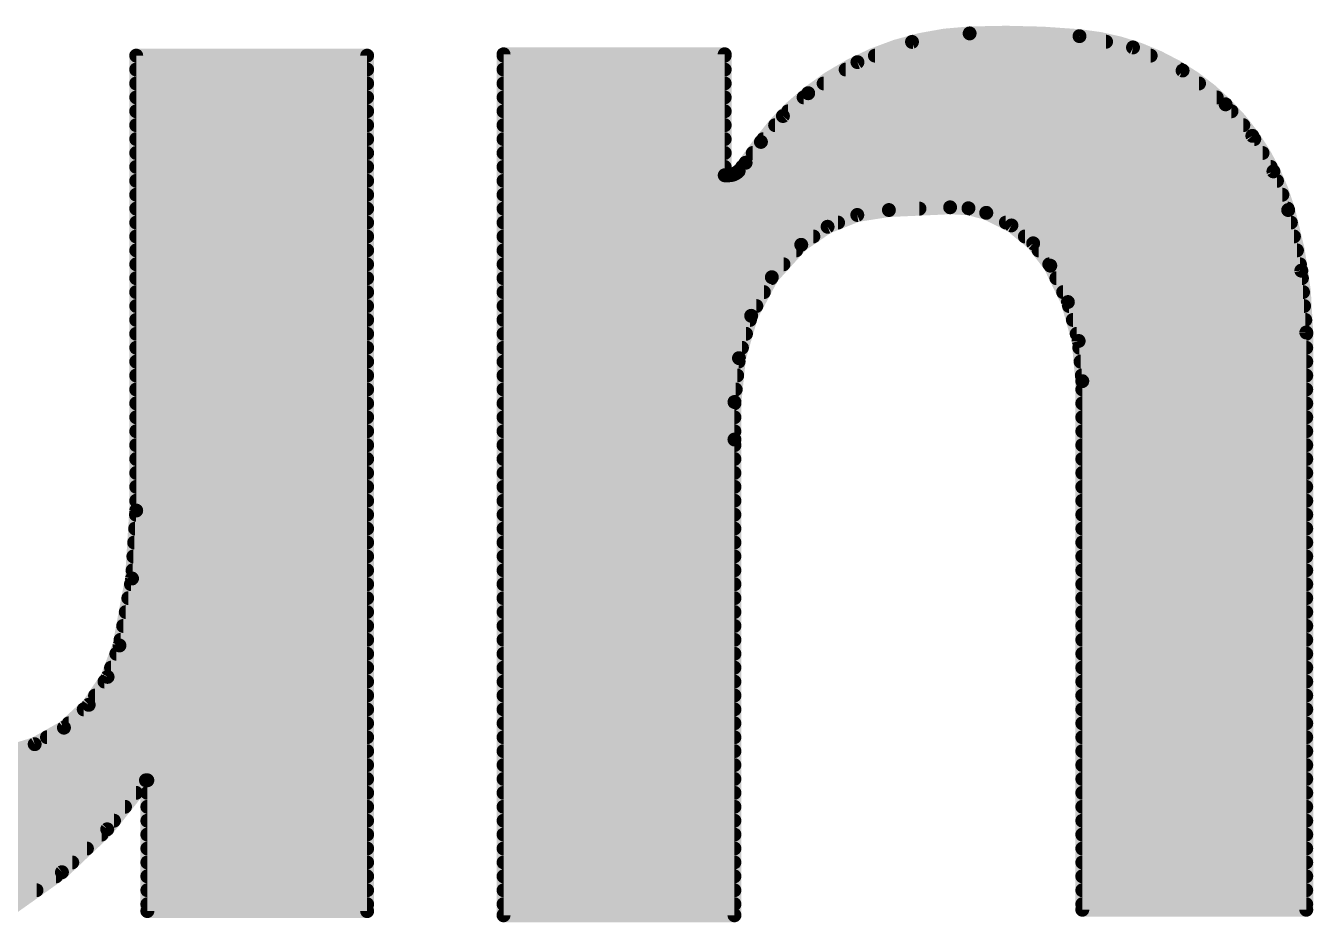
# Model space of a CAD drawing. Extents: x -2.8 to 25.5, y -2.5 to 56.
# Drawn here: x 16.448 to 18.799, y 50.716 to 52.353 of the extents above; entities that cross this region are included whole.
import ezdxf

# ---------------------------------------------------------------- set-up
doc = ezdxf.new("R2010")
doc.units = 0
doc.layers.add('21', color=41, linetype='CONTINUOUS')

msp = doc.modelspace()

# ---------------------------------------------------------------- linework, layer by layer
at = {"layer": '21'}
for points, const_width in [([(18.1712, 52.3392, 0.1577), (17.8765, 52.23)], 0.0254), ([(18.3718, 52.3342, 0.0335), (18.1712, 52.3392)], 0.0254), ([(18.1714, 52.3455, 1), (18.171, 52.3329)], 0.0127), ([(18.1709, 52.3455, 1), (18.1715, 52.3329)], 0.0127), ([(18.1721, 52.3329, 1), (18.1703, 52.3455)], 0.0127), ([(18.1715, 52.3329, 1), (18.1709, 52.3455)], 0.0127), ([(18.3731, 52.3404, 1), (18.3705, 52.328)], 0.0127), ([(18.6385, 52.2097, 0.1741), (18.3718, 52.3342)], 0.0254), ([(18.3724, 52.3405, 1), (18.3712, 52.3279)], 0.0127), ([(18.3712, 52.3279, 1), (18.3724, 52.3405)], 0.0127), ([(18.3716, 52.3279, 1), (18.372, 52.3405)], 0.0127), ([(18.0651, 52.33, 1), (18.067, 52.3174)], 0.0127), ([(18.068, 52.3304, 1), (18.068, 52.3177)], 0.0127), ([(18.0682, 52.3178, 1), (18.0638, 52.3297)], 0.0127), ([(18.4204, 52.3177, 1), (18.4204, 52.3304)], 0.0127), ([(18.4722, 52.3194, 1), (18.4668, 52.3079)], 0.0127), ([(18.4682, 52.3075, 1), (18.4708, 52.3199)], 0.0127), ([(16.6561, 52.2986, 1), (16.6433, 52.2986)], 0.0127), ([(16.6497, 52.3049, 1), (16.6497, 52.2923)], 0.0127), ([(17.0777, 52.2986, 1), (17.0649, 52.2986)], 0.0127), ([(17.0713, 52.2923, 1), (17.0713, 52.3049)], 0.0127), ([(17.3267, 52.3011, 1), (17.3139, 52.3011)], 0.0127), ([(17.3267, 52.3011, 1), (17.3139, 52.3011)], 0.0127), ([(17.3203, 52.3075, 1), (17.3203, 52.2948)], 0.0127), ([(17.3203, 52.3075, 1), (17.3203, 52.2948)], 0.0127), ([(17.3203, 52.3049, 1), (17.3203, 52.2923)], 0.0127), ([(17.7305, 52.3011, 1), (17.7177, 52.3011)], 0.0127), ([(17.7305, 52.3011, 1), (17.7177, 52.3011)], 0.0127), ([(17.7241, 52.2948, 1), (17.7241, 52.3075)], 0.0127), ([(17.7241, 52.2948, 1), (17.7241, 52.3075)], 0.0127), ([(17.7241, 52.2923, 1), (17.7241, 52.3049)], 0.0127), ([(17.9642, 52.2927, 1), (17.9686, 52.2808)], 0.0127), ([(17.9698, 52.2814, 1), (17.963, 52.2921)], 0.0127), ([(17.9983, 52.3049, 1), (17.9983, 52.2923)], 0.0127), ([(18.5018, 52.2923, 1), (18.5018, 52.3049)], 0.0127), ([(16.6497, 52.2796, 1), (16.6497, 52.2669)], 0.0127), ([(17.0713, 52.2669, 1), (17.0713, 52.2796)], 0.0127), ([(17.3203, 52.2796, 1), (17.3203, 52.2669)], 0.0127), ([(17.7241, 52.2669, 1), (17.7241, 52.2796)], 0.0127), ([(17.9449, 52.2796, 1), (17.9449, 52.2669)], 0.0127), ([(18.5639, 52.2764, 1), (18.5561, 52.2664)], 0.0127), ([(18.5562, 52.2669, 1), (18.5562, 52.2796)], 0.0127), ([(18.5573, 52.2657, 1), (18.5627, 52.2772)], 0.0127), ([(16.6497, 52.2542, 1), (16.6497, 52.2415)], 0.0127), ([(17.0713, 52.2415, 1), (17.0713, 52.2542)], 0.0127), ([(17.3203, 52.2542, 1), (17.3203, 52.2415)], 0.0127), ([(17.7241, 52.2415, 1), (17.7241, 52.2542)], 0.0127), ([(17.9047, 52.2542, 1), (17.9047, 52.2415)], 0.0127), ([(18.5901, 52.2415, 1), (18.5901, 52.2542)], 0.0127), ([(16.6497, 52.2287, 1), (16.6497, 52.2161)], 0.0127), ([(17.0713, 52.2161, 1), (17.0713, 52.2287)], 0.0127), ([(17.3203, 52.2287, 1), (17.3203, 52.2161)], 0.0127), ([(17.7241, 52.2161, 1), (17.7241, 52.2287)], 0.0127), ([(17.8765, 52.23, 0.0664), (17.7902, 52.1411)], 0.0254), ([(17.8681, 52.2287, 1), (17.8681, 52.2161)], 0.0127), ([(17.8731, 52.2354, 1), (17.8799, 52.2246)], 0.0127), ([(17.8726, 52.235, 1), (17.8804, 52.225)], 0.0127), ([(17.8808, 52.2253, 1), (17.8722, 52.2347)], 0.0127), ([(17.8804, 52.225, 1), (17.8726, 52.235)], 0.0127), ([(18.6224, 52.2161, 1), (18.6224, 52.2287)], 0.0127), ([(16.6497, 52.2034, 1), (16.6497, 52.1907)], 0.0127), ([(17.0713, 52.1907, 1), (17.0713, 52.2034)], 0.0127), ([(17.3203, 52.2034, 1), (17.3203, 52.1907)], 0.0127), ([(17.7241, 52.1907, 1), (17.7241, 52.2034)], 0.0127), ([(17.8399, 52.2034, 1), (17.8399, 52.1907)], 0.0127), ([(18.6433, 52.2138, 1), (18.6337, 52.2056)], 0.0127), ([(18.7528, 52.0167, 0.1281), (18.6385, 52.2097)], 0.0254), ([(18.643, 52.2142, 1), (18.634, 52.2052)], 0.0127), ([(18.634, 52.2052, 1), (18.643, 52.2142)], 0.0127), ([(18.6346, 52.2047, 1), (18.6424, 52.2147)], 0.0127), ([(18.6493, 52.1907, 1), (18.6493, 52.2034)], 0.0127), ([(16.6497, 52.178, 1), (16.6497, 52.1653)], 0.0127), ([(17.0713, 52.1653, 1), (17.0713, 52.178)], 0.0127), ([(17.3203, 52.178, 1), (17.3203, 52.1653)], 0.0127), ([(17.7241, 52.1653, 1), (17.7241, 52.178)], 0.0127), ([(17.8161, 52.178, 1), (17.8161, 52.1653)], 0.0127), ([(17.8261, 52.1931, 1), (17.8347, 52.1837)], 0.0127), ([(17.8352, 52.1843, 1), (17.8256, 52.1925)], 0.0127), ([(18.6709, 52.1653, 1), (18.6709, 52.178)], 0.0127), ([(16.6497, 52.1525, 1), (16.6497, 52.1399)], 0.0127), ([(17.0713, 52.1399, 1), (17.0713, 52.1525)], 0.0127), ([(17.3203, 52.1525, 1), (17.3203, 52.1399)], 0.0127), ([(17.7241, 52.1399, 1), (17.7241, 52.1525)], 0.0127), ([(17.7945, 52.1525, 1), (17.7945, 52.1399)], 0.0127), ([(18.6929, 52.1554, 1), (18.6819, 52.1489)], 0.0127), ([(18.6826, 52.1481, 1), (18.6922, 52.1563)], 0.0127), ([(18.6909, 52.1399, 1), (18.6909, 52.1525)], 0.0127), ([(17.7902, 52.1411, 0.0022), (17.7622, 52.103)], 0.0254), ([(17.7854, 52.1452, 1), (17.795, 52.137)], 0.0127), ([(17.7851, 52.1449, 1), (17.7953, 52.1373)], 0.0127), ([(17.7953, 52.1373, 1), (17.7851, 52.1449)], 0.0127), ([(17.7953, 52.1373, 1), (17.7851, 52.1449)], 0.0127), ([(16.6497, 52.1272, 1), (16.6497, 52.1145)], 0.0127), ([(17.0713, 52.1145, 1), (17.0713, 52.1272)], 0.0127), ([(17.3203, 52.1272, 1), (17.3203, 52.1145)], 0.0127), ([(17.7241, 52.1145, 1), (17.7241, 52.1272)], 0.0127), ([(17.7495, 52.0878, 0.0333), (17.7622, 52.103)], 0.0254), ([(17.7571, 52.1068, 1), (17.7673, 52.0992)], 0.0127), ([(17.7571, 52.1067, 1), (17.7673, 52.0993)], 0.0127), ([(17.7673, 52.0993, 1), (17.7571, 52.1067)], 0.0127), ([(17.7671, 52.0989, 1), (17.7573, 52.1071)], 0.0127), ([(17.7753, 52.1272, 1), (17.7753, 52.1145)], 0.0127), ([(18.706, 52.1145, 1), (18.706, 52.1272)], 0.0127), ([(16.6497, 52.1018, 1), (16.6497, 52.0891)], 0.0127), ([(17.0713, 52.0891, 1), (17.0713, 52.1018)], 0.0127), ([(17.3203, 52.1018, 1), (17.3203, 52.0891)], 0.0127), ([(17.7241, 52.0866, 1), (17.7241, 52.0739)], 0.0127), ([(17.7241, 52.0866, 1), (17.7241, 52.0739)], 0.0127), ([(17.7241, 52.0891, 1), (17.7241, 52.1018)], 0.0127), ([(17.7317, 52.0802, 0.205), (17.7495, 52.0878)], 0.0254), ([(17.7317, 52.0865, 1), (17.7317, 52.0739)], 0.0127), ([(17.7304, 52.0864, 1), (17.733, 52.074)], 0.0127), ([(17.7317, 52.0739, 1), (17.7317, 52.0866)], 0.0127), ([(17.7317, 52.0739, 1), (17.7317, 52.0866)], 0.0127), ([(17.7378, 52.0874, 1), (17.745, 52.077)], 0.0127), ([(17.7426, 52.076, 1), (17.7401, 52.0884)], 0.0127), ([(17.7449, 52.0922, 1), (17.7541, 52.0834)], 0.0127), ([(17.7446, 52.0919, 1), (17.7544, 52.0837)], 0.0127), ([(17.7541, 52.0834, 1), (17.7449, 52.0922)], 0.0127), ([(17.7531, 52.0826, 1), (17.7459, 52.093)], 0.0127), ([(17.7559, 52.1018, 1), (17.7559, 52.0891)], 0.0127), ([(18.7318, 52.0895, 1), (18.7199, 52.085)], 0.0127), ([(18.7204, 52.084, 1), (18.7313, 52.0905)], 0.0127), ([(18.721, 52.0891, 1), (18.721, 52.1018)], 0.0127), ([(16.6497, 52.0763, 1), (16.6497, 52.0637)], 0.0127), ([(17.0713, 52.0637, 1), (17.0713, 52.0763)], 0.0127), ([(17.3203, 52.0763, 1), (17.3203, 52.0637)], 0.0127), ([(17.7177, 52.0802, 1), (17.7305, 52.0802)], 0.0127), ([(17.7177, 52.0802, 1), (17.7305, 52.0802)], 0.0127), ([(18.7324, 52.0637, 1), (18.7324, 52.0763)], 0.0127), ([(16.6497, 52.051, 1), (16.6497, 52.0383)], 0.0127), ([(17.0713, 52.0383, 1), (17.0713, 52.051)], 0.0127), ([(17.3203, 52.051, 1), (17.3203, 52.0383)], 0.0127), ([(18.7421, 52.0383, 1), (18.7421, 52.051)], 0.0127), ([(16.6497, 52.0256, 1), (16.6497, 52.0129)], 0.0127), ([(17.0713, 52.0129, 1), (17.0713, 52.0256)], 0.0127), ([(17.3203, 52.0256, 1), (17.3203, 52.0129)], 0.0127), ([(18.0238, 52.0167, 0.1688), (17.8638, 51.9532)], 0.0254), ([(17.9652, 52.014, 1), (17.9671, 52.0014)], 0.0127), ([(17.9685, 52.0018, 1), (17.9638, 52.0136)], 0.0127), ([(18.0238, 52.0167, 0.0006), (18.1356, 52.0217)], 0.0254), ([(18.0235, 52.023, 1), (18.0241, 52.0104)], 0.0127), ([(18.0235, 52.023, 1), (18.0241, 52.0104)], 0.0127), ([(18.0248, 52.0104, 1), (18.0228, 52.023)], 0.0127), ([(18.0241, 52.0104, 1), (18.0235, 52.023)], 0.0127), ([(18.0797, 52.0129, 1), (18.0797, 52.0256)], 0.0127), ([(18.2016, 52.0116, 0.0992), (18.1356, 52.0217)], 0.0254), ([(18.1359, 52.028, 1), (18.1353, 52.0154)], 0.0127), ([(18.1353, 52.028, 1), (18.1359, 52.0154)], 0.0127), ([(18.1359, 52.0154, 1), (18.1353, 52.028)], 0.0127), ([(18.1359, 52.0154, 1), (18.1353, 52.028)], 0.0127), ([(18.1707, 52.0261, 1), (18.1675, 52.0138)], 0.0127), ([(18.1719, 52.0256, 1), (18.1719, 52.0129)], 0.0127), ([(18.1688, 52.0136, 1), (18.1694, 52.0263)], 0.0127), ([(18.2044, 52.0173, 1), (18.1988, 52.0059)], 0.0127), ([(18.3185, 51.9151, 0.1719), (18.2016, 52.0116)], 0.0254), ([(18.2038, 52.0176, 1), (18.1994, 52.0056)], 0.0127), ([(18.1994, 52.0056, 1), (18.2038, 52.0176)], 0.0127), ([(18.2, 52.0054, 1), (18.2032, 52.0178)], 0.0127), ([(18.759, 52.018, 1), (18.7466, 52.0154)], 0.0127), ([(18.7858, 51.7931, 0.0668), (18.7528, 52.0167)], 0.0254), ([(18.7589, 52.0185, 1), (18.7467, 52.0149)], 0.0127), ([(18.7467, 52.0149, 1), (18.7589, 52.0185)], 0.0127), ([(18.7469, 52.0144, 1), (18.7587, 52.019)], 0.0127), ([(18.7518, 52.0129, 1), (18.7518, 52.0256)], 0.0127), ([(16.6497, 52.0001, 1), (16.6497, 51.9875)], 0.0127), ([(17.0713, 51.9875, 1), (17.0713, 52.0001)], 0.0127), ([(17.3203, 52.0001, 1), (17.3203, 51.9875)], 0.0127), ([(17.9096, 51.9921, 1), (17.9143, 51.9803)], 0.0127), ([(17.9155, 51.9809, 1), (17.9083, 51.9914)], 0.0127), ([(17.9311, 51.9875, 1), (17.9311, 52.0001)], 0.0127), ([(18.2373, 52.0001, 1), (18.2373, 51.9875)], 0.0127), ([(18.2516, 51.9935, 1), (18.2436, 51.9837)], 0.0127), ([(18.2448, 51.983, 1), (18.2504, 51.9943)], 0.0127), ([(18.7578, 51.9875, 1), (18.7578, 52.0001)], 0.0127), ([(16.6497, 51.9748, 1), (16.6497, 51.9621)], 0.0127), ([(17.0713, 51.9621, 1), (17.0713, 51.9748)], 0.0127), ([(17.3203, 51.9748, 1), (17.3203, 51.9621)], 0.0127), ([(17.886, 51.9621, 1), (17.886, 51.9748)], 0.0127), ([(18.2721, 51.9748, 1), (18.2721, 51.9621)], 0.0127), ([(18.7633, 51.9621, 1), (18.7633, 51.9748)], 0.0127), ([(16.6497, 51.9494, 1), (16.6497, 51.9367)], 0.0127), ([(17.0713, 51.9367, 1), (17.0713, 51.9494)], 0.0127), ([(17.3203, 51.9494, 1), (17.3203, 51.9367)], 0.0127), ([(17.8638, 51.9532, 0.1229), (17.7724, 51.8236)], 0.0254), ([(17.8546, 51.9367, 1), (17.8546, 51.9494)], 0.0127), ([(17.8602, 51.9584, 1), (17.8674, 51.948)], 0.0127), ([(17.8597, 51.958, 1), (17.8679, 51.9484)], 0.0127), ([(17.8685, 51.9489, 1), (17.8591, 51.9575)], 0.0127), ([(17.8679, 51.9484, 1), (17.8597, 51.958)], 0.0127), ([(18.2923, 51.9598, 1), (18.2822, 51.952)], 0.0127), ([(18.2832, 51.951, 1), (18.2913, 51.9608)], 0.0127), ([(18.2971, 51.9494, 1), (18.2971, 51.9367)], 0.0127), ([(18.7688, 51.9367, 1), (18.7688, 51.9494)], 0.0127), ([(16.6497, 51.9239, 1), (16.6497, 51.9113)], 0.0127), ([(17.0713, 51.9113, 1), (17.0713, 51.9239)], 0.0127), ([(17.3203, 51.9239, 1), (17.3203, 51.9113)], 0.0127), ([(17.8315, 51.9113, 1), (17.8315, 51.9239)], 0.0127), ([(18.3166, 51.9239, 1), (18.3166, 51.9113)], 0.0127), ([(18.3242, 51.9179, 1), (18.3128, 51.9123)], 0.0127), ([(18.3769, 51.7042, 0.136), (18.3185, 51.9151)], 0.0254), ([(18.3239, 51.9184, 1), (18.3131, 51.9118)], 0.0127), ([(18.3131, 51.9118, 1), (18.3239, 51.9184)], 0.0127), ([(18.3135, 51.9112, 1), (18.3235, 51.919)], 0.0127), ([(18.7743, 51.9113, 1), (18.7743, 51.9239)], 0.0127), ([(16.6497, 51.8986, 1), (16.6497, 51.8859)], 0.0127), ([(17.0713, 51.8859, 1), (17.0713, 51.8986)], 0.0127), ([(17.3203, 51.8986, 1), (17.3203, 51.8859)], 0.0127), ([(17.8054, 51.8983, 1), (17.8148, 51.8898)], 0.0127), ([(17.8157, 51.891, 1), (17.8045, 51.897)], 0.0127), ([(17.8092, 51.8859, 1), (17.8092, 51.8986)], 0.0127), ([(18.3296, 51.8986, 1), (18.3296, 51.8859)], 0.0127), ([(18.7831, 51.9065, 1), (18.7704, 51.9055)], 0.0127), ([(18.7706, 51.9047, 1), (18.783, 51.9073)], 0.0127), ([(18.7779, 51.8859, 1), (18.7779, 51.8986)], 0.0127), ([(16.6497, 51.8732, 1), (16.6497, 51.8605)], 0.0127), ([(17.0713, 51.8605, 1), (17.0713, 51.8732)], 0.0127), ([(17.3203, 51.8732, 1), (17.3203, 51.8605)], 0.0127), ([(17.7956, 51.8605, 1), (17.7956, 51.8732)], 0.0127), ([(18.3419, 51.8732, 1), (18.3419, 51.8605)], 0.0127), ([(18.7799, 51.8605, 1), (18.7799, 51.8732)], 0.0127), ([(16.6497, 51.8477, 1), (16.6497, 51.8351)], 0.0127), ([(17.0713, 51.8351, 1), (17.0713, 51.8477)], 0.0127), ([(17.3203, 51.8477, 1), (17.3203, 51.8351)], 0.0127), ([(17.7819, 51.8351, 1), (17.7819, 51.8477)], 0.0127), ([(18.3567, 51.8504, 1), (18.3445, 51.847)], 0.0127), ([(18.3449, 51.8459, 1), (18.3563, 51.8515)], 0.0127), ([(18.3526, 51.8477, 1), (18.3526, 51.8351)], 0.0127), ([(18.7819, 51.8351, 1), (18.7819, 51.8477)], 0.0127), ([(16.6497, 51.8224, 1), (16.6497, 51.8097)], 0.0127), ([(17.0713, 51.8097, 1), (17.0713, 51.8224)], 0.0127), ([(17.3203, 51.8224, 1), (17.3203, 51.8097)], 0.0127), ([(17.7724, 51.8236, 0.0895), (17.7419, 51.6661)], 0.0254), ([(17.7668, 51.8266, 1), (17.778, 51.8206)], 0.0127), ([(17.7665, 51.8259, 1), (17.7783, 51.8213)], 0.0127), ([(17.7785, 51.8218, 1), (17.7663, 51.8254)], 0.0127), ([(17.7783, 51.8213, 1), (17.7665, 51.8259)], 0.0127), ([(17.7702, 51.8097, 1), (17.7702, 51.8224)], 0.0127), ([(18.3597, 51.8224, 1), (18.3597, 51.8097)], 0.0127), ([(18.784, 51.8097, 1), (18.784, 51.8224)], 0.0127), ([(18.7922, 51.7931, 1), (18.7795, 51.7931)], 0.0127), ([(18.7922, 51.7931, 1), (18.7795, 51.7931)], 0.0127), ([(16.6497, 51.797, 1), (16.6497, 51.7843)], 0.0127), ([(17.0713, 51.7843, 1), (17.0713, 51.797)], 0.0127), ([(17.3203, 51.797, 1), (17.3203, 51.7843)], 0.0127), ([(17.7629, 51.7843, 1), (17.7629, 51.797)], 0.0127), ([(18.3667, 51.797, 1), (18.3667, 51.7843)], 0.0127), ([(18.3766, 51.7782, 1), (18.364, 51.7771)], 0.0127), ([(18.3642, 51.7759, 1), (18.3764, 51.7793)], 0.0127), ([(18.7795, 51.7926, 1), (18.7921, 51.7936)], 0.0127), ([(18.7795, 51.793, 1), (18.7921, 51.7932)], 0.0127), ([(18.7858, 51.7843, 1), (18.7858, 51.797)], 0.0127), ([(16.6497, 51.7715, 1), (16.6497, 51.7589)], 0.0127), ([(17.0713, 51.7589, 1), (17.0713, 51.7715)], 0.0127), ([(17.3203, 51.7715, 1), (17.3203, 51.7589)], 0.0127), ([(17.7564, 51.7456, 1), (17.7438, 51.7469)], 0.0127), ([(17.7556, 51.7589, 1), (17.7556, 51.7715)], 0.0127), ([(18.3714, 51.7715, 1), (18.3714, 51.7589)], 0.0127), ([(18.7858, 51.7589, 1), (18.7858, 51.7715)], 0.0127), ([(16.6497, 51.7462, 1), (16.6497, 51.7335)], 0.0127), ([(17.0713, 51.7335, 1), (17.0713, 51.7462)], 0.0127), ([(17.3203, 51.7462, 1), (17.3203, 51.7335)], 0.0127), ([(17.744, 51.748, 1), (17.7562, 51.7445)], 0.0127), ([(17.7494, 51.7335, 1), (17.7494, 51.7462)], 0.0127), ([(18.3737, 51.7462, 1), (18.3737, 51.7335)], 0.0127), ([(18.7858, 51.7335, 1), (18.7858, 51.7462)], 0.0127), ([(16.6497, 51.7208, 1), (16.6497, 51.7081)], 0.0127), ([(17.0713, 51.7081, 1), (17.0713, 51.7208)], 0.0127), ([(17.3203, 51.7208, 1), (17.3203, 51.7081)], 0.0127), ([(17.7469, 51.7081, 1), (17.7469, 51.7208)], 0.0127), ([(18.376, 51.7208, 1), (18.376, 51.7081)], 0.0127), ([(18.3833, 51.7042, 1), (18.3705, 51.7042)], 0.0127), ([(18.3833, 51.7042, 1), (18.3705, 51.7042)], 0.0127), ([(18.3706, 51.7036, 1), (18.3832, 51.7048)], 0.0127), ([(18.7858, 51.7081, 1), (18.7858, 51.7208)], 0.0127), ([(16.6497, 51.6953, 1), (16.6497, 51.6827)], 0.0127), ([(17.0713, 51.6827, 1), (17.0713, 51.6953)], 0.0127), ([(17.3203, 51.6953, 1), (17.3203, 51.6827)], 0.0127), ([(17.7442, 51.6827, 1), (17.7442, 51.6953)], 0.0127), ([(18.3706, 51.7042, 1), (18.3832, 51.7042)], 0.0127), ([(18.3769, 51.6953, 1), (18.3769, 51.6827)], 0.0127), ([(18.7858, 51.6827, 1), (18.7858, 51.6953)], 0.0127), ([(16.6497, 51.67, 1), (16.6497, 51.6573)], 0.0127), ([(17.0713, 51.6573, 1), (17.0713, 51.67)], 0.0127), ([(17.3203, 51.67, 1), (17.3203, 51.6573)], 0.0127), ([(17.7419, 51.6661, 0.0064), (17.7419, 51.5976)], 0.0254), ([(17.7483, 51.6661, 1), (17.7355, 51.6661)], 0.0127), ([(17.7356, 51.6667, 1), (17.7482, 51.6655)], 0.0127), ([(17.7356, 51.6662, 1), (17.7482, 51.666)], 0.0127), ([(17.7482, 51.666, 1), (17.7356, 51.6662)], 0.0127), ([(17.7419, 51.6573, 1), (17.7419, 51.67)], 0.0127), ([(18.3769, 51.67, 1), (18.3769, 51.6573)], 0.0127), ([(18.7858, 51.6573, 1), (18.7858, 51.67)], 0.0127), ([(16.6497, 51.6446, 1), (16.6497, 51.6319)], 0.0127), ([(17.0713, 51.6319, 1), (17.0713, 51.6446)], 0.0127), ([(17.3203, 51.6446, 1), (17.3203, 51.6319)], 0.0127), ([(17.7419, 51.6319, 1), (17.7419, 51.6446)], 0.0127), ([(18.3769, 51.6446, 1), (18.3769, 51.6319)], 0.0127), ([(18.7858, 51.6319, 1), (18.7858, 51.6446)], 0.0127), ([(16.6497, 51.6191, 1), (16.6497, 51.6065)], 0.0127), ([(17.0713, 51.6065, 1), (17.0713, 51.6191)], 0.0127), ([(17.3203, 51.6191, 1), (17.3203, 51.6065)], 0.0127), ([(17.7419, 51.6065, 1), (17.7419, 51.6191)], 0.0127), ([(18.3769, 51.6191, 1), (18.3769, 51.6065)], 0.0127), ([(18.7858, 51.6065, 1), (18.7858, 51.6191)], 0.0127), ([(16.6497, 51.5938, 1), (16.6497, 51.5811)], 0.0127), ([(17.0713, 51.5811, 1), (17.0713, 51.5938)], 0.0127), ([(17.3203, 51.5938, 1), (17.3203, 51.5811)], 0.0127), ([(17.7483, 51.5976, 1), (17.7355, 51.5976)], 0.0127), ([(17.7356, 51.5975, 1), (17.7482, 51.5977)], 0.0127), ([(17.7419, 51.5811, 1), (17.7419, 51.5938)], 0.0127), ([(18.3769, 51.5938, 1), (18.3769, 51.5811)], 0.0127), ([(18.7858, 51.5811, 1), (18.7858, 51.5938)], 0.0127), ([(16.6497, 51.5684, 1), (16.6497, 51.5557)], 0.0127), ([(17.0713, 51.5557, 1), (17.0713, 51.5684)], 0.0127), ([(17.3203, 51.5684, 1), (17.3203, 51.5557)], 0.0127), ([(17.7419, 51.5557, 1), (17.7419, 51.5684)], 0.0127), ([(18.3769, 51.5684, 1), (18.3769, 51.5557)], 0.0127), ([(18.7858, 51.5557, 1), (18.7858, 51.5684)], 0.0127), ([(16.6497, 51.5429, 1), (16.6497, 51.5303)], 0.0127), ([(17.0713, 51.5303, 1), (17.0713, 51.5429)], 0.0127), ([(17.3203, 51.5429, 1), (17.3203, 51.5303)], 0.0127), ([(17.7419, 51.5303, 1), (17.7419, 51.5429)], 0.0127), ([(18.3769, 51.5429, 1), (18.3769, 51.5303)], 0.0127), ([(18.7858, 51.5303, 1), (18.7858, 51.5429)], 0.0127), ([(16.6497, 51.5175, 1), (16.6497, 51.5049)], 0.0127), ([(17.0713, 51.5049, 1), (17.0713, 51.5175)], 0.0127), ([(17.3203, 51.5175, 1), (17.3203, 51.5049)], 0.0127), ([(17.7419, 51.5049, 1), (17.7419, 51.5175)], 0.0127), ([(18.3769, 51.5175, 1), (18.3769, 51.5049)], 0.0127), ([(18.7858, 51.5049, 1), (18.7858, 51.5175)], 0.0127), ([(16.6497, 51.4922, 1), (16.6497, 51.4795)], 0.0127), ([(16.656, 51.4676, 1), (16.6434, 51.4684)], 0.0127), ([(17.0713, 51.4795, 1), (17.0713, 51.4922)], 0.0127), ([(17.3203, 51.4922, 1), (17.3203, 51.4795)], 0.0127), ([(17.7419, 51.4795, 1), (17.7419, 51.4922)], 0.0127), ([(18.3769, 51.4922, 1), (18.3769, 51.4795)], 0.0127), ([(18.7858, 51.4795, 1), (18.7858, 51.4922)], 0.0127), ([(16.6492, 51.4667, 1), (16.6492, 51.4541)], 0.0127), ([(16.6433, 51.468, 1), (16.6561, 51.468)], 0.0127), ([(17.0713, 51.4541, 1), (17.0713, 51.4667)], 0.0127), ([(17.3203, 51.4667, 1), (17.3203, 51.4541)], 0.0127), ([(17.7419, 51.4541, 1), (17.7419, 51.4667)], 0.0127), ([(18.3769, 51.4667, 1), (18.3769, 51.4541)], 0.0127), ([(18.7858, 51.4541, 1), (18.7858, 51.4667)], 0.0127), ([(16.6477, 51.4413, 1), (16.6477, 51.4287)], 0.0127), ([(17.0713, 51.4287, 1), (17.0713, 51.4413)], 0.0127), ([(17.3203, 51.4413, 1), (17.3203, 51.4287)], 0.0127), ([(17.7419, 51.4287, 1), (17.7419, 51.4413)], 0.0127), ([(18.3769, 51.4413, 1), (18.3769, 51.4287)], 0.0127), ([(18.7858, 51.4287, 1), (18.7858, 51.4413)], 0.0127), ([(16.6461, 51.416, 1), (16.6461, 51.4033)], 0.0127), ([(17.0713, 51.4033, 1), (17.0713, 51.416)], 0.0127), ([(17.3203, 51.416, 1), (17.3203, 51.4033)], 0.0127), ([(17.7419, 51.4033, 1), (17.7419, 51.416)], 0.0127), ([(18.3769, 51.416, 1), (18.3769, 51.4033)], 0.0127), ([(18.7858, 51.4033, 1), (18.7858, 51.416)], 0.0127), ([(16.6445, 51.3905, 1), (16.6445, 51.3779)], 0.0127), ([(17.0713, 51.3779, 1), (17.0713, 51.3905)], 0.0127), ([(17.3203, 51.3905, 1), (17.3203, 51.3779)], 0.0127), ([(17.7419, 51.3779, 1), (17.7419, 51.3905)], 0.0127), ([(18.3769, 51.3905, 1), (18.3769, 51.3779)], 0.0127), ([(18.7858, 51.3779, 1), (18.7858, 51.3905)], 0.0127), ([(16.643, 51.3651, 1), (16.643, 51.3525)], 0.0127), ([(17.0713, 51.3525, 1), (17.0713, 51.3651)], 0.0127), ([(17.3203, 51.3651, 1), (17.3203, 51.3525)], 0.0127), ([(17.7419, 51.3525, 1), (17.7419, 51.3651)], 0.0127), ([(18.3769, 51.3651, 1), (18.3769, 51.3525)], 0.0127), ([(18.7858, 51.3525, 1), (18.7858, 51.3651)], 0.0127), ([(16.6401, 51.3398, 1), (16.6401, 51.3271)], 0.0127), ([(16.6357, 51.3443, 1), (16.6484, 51.3435)], 0.0127), ([(16.6483, 51.3427, 1), (16.6358, 51.345)], 0.0127), ([(17.0713, 51.3271, 1), (17.0713, 51.3398)], 0.0127), ([(17.3203, 51.3398, 1), (17.3203, 51.3271)], 0.0127), ([(17.7419, 51.3271, 1), (17.7419, 51.3398)], 0.0127), ([(18.3769, 51.3398, 1), (18.3769, 51.3271)], 0.0127), ([(18.7858, 51.3271, 1), (18.7858, 51.3398)], 0.0127), ([(16.6353, 51.3143, 1), (16.6353, 51.3017)], 0.0127), ([(17.0713, 51.3017, 1), (17.0713, 51.3143)], 0.0127), ([(17.3203, 51.3143, 1), (17.3203, 51.3017)], 0.0127), ([(17.7419, 51.3017, 1), (17.7419, 51.3143)], 0.0127), ([(18.3769, 51.3143, 1), (18.3769, 51.3017)], 0.0127), ([(18.7858, 51.3017, 1), (18.7858, 51.3143)], 0.0127), ([(16.6306, 51.2889, 1), (16.6306, 51.2763)], 0.0127), ([(17.0713, 51.2763, 1), (17.0713, 51.2889)], 0.0127), ([(17.3203, 51.2889, 1), (17.3203, 51.2763)], 0.0127), ([(17.7419, 51.2763, 1), (17.7419, 51.2889)], 0.0127), ([(18.3769, 51.2889, 1), (18.3769, 51.2763)], 0.0127), ([(18.7858, 51.2763, 1), (18.7858, 51.2889)], 0.0127), ([(16.6259, 51.2636, 1), (16.6259, 51.2509)], 0.0127), ([(17.0713, 51.2509, 1), (17.0713, 51.2636)], 0.0127), ([(17.3203, 51.2636, 1), (17.3203, 51.2509)], 0.0127), ([(17.7419, 51.2509, 1), (17.7419, 51.2636)], 0.0127), ([(18.3769, 51.2636, 1), (18.3769, 51.2509)], 0.0127), ([(18.7858, 51.2509, 1), (18.7858, 51.2636)], 0.0127), ([(16.6211, 51.2381, 1), (16.6211, 51.2255)], 0.0127), ([(17.0713, 51.2255, 1), (17.0713, 51.2381)], 0.0127), ([(17.3203, 51.2381, 1), (17.3203, 51.2255)], 0.0127), ([(17.7419, 51.2255, 1), (17.7419, 51.2381)], 0.0127), ([(18.3769, 51.2381, 1), (18.3769, 51.2255)], 0.0127), ([(18.7858, 51.2255, 1), (18.7858, 51.2381)], 0.0127), ([(16.6134, 51.2127, 1), (16.6134, 51.2001)], 0.0127), ([(16.613, 51.2228, 1), (16.6254, 51.2204)], 0.0127), ([(16.6251, 51.2193, 1), (16.6133, 51.2239)], 0.0127), ([(17.0713, 51.2001, 1), (17.0713, 51.2127)], 0.0127), ([(17.3203, 51.2127, 1), (17.3203, 51.2001)], 0.0127), ([(17.7419, 51.2001, 1), (17.7419, 51.2127)], 0.0127), ([(18.3769, 51.2127, 1), (18.3769, 51.2001)], 0.0127), ([(18.7858, 51.2001, 1), (18.7858, 51.2127)], 0.0127), ([(16.5915, 51.1664, 1), (16.6033, 51.1619)], 0.0127), ([(16.6027, 51.1606, 1), (16.5921, 51.1677)], 0.0127), ([(16.6038, 51.1874, 1), (16.6038, 51.1747)], 0.0127), ([(17.0713, 51.1747, 1), (17.0713, 51.1874)], 0.0127), ([(17.3203, 51.1874, 1), (17.3203, 51.1747)], 0.0127), ([(17.7419, 51.1747, 1), (17.7419, 51.1874)], 0.0127), ([(18.3769, 51.1874, 1), (18.3769, 51.1747)], 0.0127), ([(18.7858, 51.1747, 1), (18.7858, 51.1874)], 0.0127), ([(16.5917, 51.1619, 1), (16.5917, 51.1493)], 0.0127), ([(17.0713, 51.1493, 1), (17.0713, 51.1619)], 0.0127), ([(17.3203, 51.1619, 1), (17.3203, 51.1493)], 0.0127), ([(17.7419, 51.1493, 1), (17.7419, 51.1619)], 0.0127), ([(18.3769, 51.1619, 1), (18.3769, 51.1493)], 0.0127), ([(18.7858, 51.1493, 1), (18.7858, 51.1619)], 0.0127), ([(16.5673, 51.1085, 1), (16.5587, 51.1179)], 0.0127), ([(16.5745, 51.1365, 1), (16.5745, 51.1239)], 0.0127), ([(17.0713, 51.1239, 1), (17.0713, 51.1365)], 0.0127), ([(17.3203, 51.1365, 1), (17.3203, 51.1239)], 0.0127), ([(17.7419, 51.1239, 1), (17.7419, 51.1365)], 0.0127), ([(18.3769, 51.1365, 1), (18.3769, 51.1239)], 0.0127), ([(18.7858, 51.1239, 1), (18.7858, 51.1365)], 0.0127), ([(16.5539, 51.1112, 1), (16.5539, 51.0985)], 0.0127), ([(16.5577, 51.1167, 1), (16.5683, 51.1096)], 0.0127), ([(17.0713, 51.0985, 1), (17.0713, 51.1112)], 0.0127), ([(17.3203, 51.1112, 1), (17.3203, 51.0985)], 0.0127), ([(17.7419, 51.0985, 1), (17.7419, 51.1112)], 0.0127), ([(18.3769, 51.1112, 1), (18.3769, 51.0985)], 0.0127), ([(18.7858, 51.0985, 1), (18.7858, 51.1112)], 0.0127), ([(16.5135, 51.0762, 1), (16.5221, 51.0668)], 0.0127), ([(16.521, 51.066, 1), (16.5147, 51.077)], 0.0127), ([(16.5264, 51.0857, 1), (16.5264, 51.0731)], 0.0127), ([(17.0713, 51.0731, 1), (17.0713, 51.0857)], 0.0127), ([(17.3203, 51.0857, 1), (17.3203, 51.0731)], 0.0127), ([(17.7419, 51.0731, 1), (17.7419, 51.0857)], 0.0127), ([(18.3769, 51.0857, 1), (18.3769, 51.0731)], 0.0127), ([(18.7858, 51.0731, 1), (18.7858, 51.0857)], 0.0127), ([(16.4612, 51.0468, 1), (16.4674, 51.0358)], 0.0127), ([(16.4662, 51.0352, 1), (16.4624, 51.0474)], 0.0127), ([(16.4868, 51.0603, 1), (16.4868, 51.0477)], 0.0127), ([(17.0713, 51.0477, 1), (17.0713, 51.0603)], 0.0127), ([(17.3203, 51.0603, 1), (17.3203, 51.0477)], 0.0127), ([(17.7419, 51.0477, 1), (17.7419, 51.0603)], 0.0127), ([(18.3769, 51.0603, 1), (18.3769, 51.0477)], 0.0127), ([(18.7858, 51.0477, 1), (18.7858, 51.0603)], 0.0127), ([(17.0713, 51.0223, 1), (17.0713, 51.035)], 0.0127), ([(17.3203, 51.035, 1), (17.3203, 51.0223)], 0.0127), ([(17.7419, 51.0223, 1), (17.7419, 51.035)], 0.0127), ([(18.3769, 51.035, 1), (18.3769, 51.0223)], 0.0127), ([(18.7858, 51.0223, 1), (18.7858, 51.035)], 0.0127), ([(17.0713, 50.9969, 1), (17.0713, 51.0095)], 0.0127), ([(17.3203, 51.0095, 1), (17.3203, 50.9969)], 0.0127), ([(17.7419, 50.9969, 1), (17.7419, 51.0095)], 0.0127), ([(18.3769, 51.0095, 1), (18.3769, 50.9969)], 0.0127), ([(18.7858, 50.9969, 1), (18.7858, 51.0095)], 0.0127), ([(16.6675, 50.9817, 1), (16.6675, 50.969)], 0.0127), ([(16.6725, 50.9714, 1), (16.6625, 50.9792)], 0.0127), ([(16.6764, 50.9753, 1), (16.6637, 50.9753)], 0.0127), ([(16.67, 50.969, 1), (16.67, 50.9817)], 0.0127), ([(17.0713, 50.9715, 1), (17.0713, 50.9841)], 0.0127), ([(17.3203, 50.9841, 1), (17.3203, 50.9715)], 0.0127), ([(17.7419, 50.9715, 1), (17.7419, 50.9841)], 0.0127), ([(18.3769, 50.9841, 1), (18.3769, 50.9715)], 0.0127), ([(18.7858, 50.9715, 1), (18.7858, 50.9841)], 0.0127), ([(16.6494, 50.9461, 1), (16.6494, 50.9588)], 0.0127), ([(16.67, 50.9588, 1), (16.67, 50.9461)], 0.0127), ([(17.0713, 50.9461, 1), (17.0713, 50.9588)], 0.0127), ([(17.3203, 50.9588, 1), (17.3203, 50.9461)], 0.0127), ([(17.7419, 50.9461, 1), (17.7419, 50.9588)], 0.0127), ([(18.3769, 50.9588, 1), (18.3769, 50.9461)], 0.0127), ([(18.7858, 50.9461, 1), (18.7858, 50.9588)], 0.0127), ([(16.6293, 50.9207, 1), (16.6293, 50.9333)], 0.0127), ([(16.67, 50.9333, 1), (16.67, 50.9207)], 0.0127), ([(17.0713, 50.9207, 1), (17.0713, 50.9333)], 0.0127), ([(17.3203, 50.9333, 1), (17.3203, 50.9207)], 0.0127), ([(17.7419, 50.9207, 1), (17.7419, 50.9333)], 0.0127), ([(18.3769, 50.9333, 1), (18.3769, 50.9207)], 0.0127), ([(18.7858, 50.9207, 1), (18.7858, 50.9333)], 0.0127), ([(16.6092, 50.8953, 1), (16.6092, 50.9079)], 0.0127), ([(16.67, 50.9079, 1), (16.67, 50.8953)], 0.0127), ([(17.0713, 50.8953, 1), (17.0713, 50.9079)], 0.0127), ([(17.3203, 50.9079, 1), (17.3203, 50.8953)], 0.0127), ([(17.7419, 50.8953, 1), (17.7419, 50.9079)], 0.0127), ([(18.3769, 50.9079, 1), (18.3769, 50.8953)], 0.0127), ([(18.7858, 50.8953, 1), (18.7858, 50.9079)], 0.0127), ([(16.5865, 50.8699, 1), (16.5865, 50.8826)], 0.0127), ([(16.5918, 50.8899, 1), (16.6018, 50.882)], 0.0127), ([(16.6012, 50.8813, 1), (16.5924, 50.8905)], 0.0127), ([(16.67, 50.8826, 1), (16.67, 50.8699)], 0.0127), ([(17.0713, 50.8699, 1), (17.0713, 50.8826)], 0.0127), ([(17.3203, 50.8826, 1), (17.3203, 50.8699)], 0.0127), ([(17.7419, 50.8699, 1), (17.7419, 50.8826)], 0.0127), ([(18.3769, 50.8826, 1), (18.3769, 50.8699)], 0.0127), ([(18.7858, 50.8699, 1), (18.7858, 50.8826)], 0.0127), ([(16.5598, 50.8445, 1), (16.5598, 50.8571)], 0.0127), ([(16.67, 50.8571, 1), (16.67, 50.8445)], 0.0127), ([(17.0713, 50.8445, 1), (17.0713, 50.8571)], 0.0127), ([(17.3203, 50.8571, 1), (17.3203, 50.8445)], 0.0127), ([(17.7419, 50.8445, 1), (17.7419, 50.8571)], 0.0127), ([(18.3769, 50.8571, 1), (18.3769, 50.8445)], 0.0127), ([(18.7858, 50.8445, 1), (18.7858, 50.8571)], 0.0127), ([(16.5097, 50.8121, 1), (16.5185, 50.8029)], 0.0127), ([(16.5178, 50.8023, 1), (16.5104, 50.8127)], 0.0127), ([(16.533, 50.8191, 1), (16.533, 50.8317)], 0.0127), ([(16.67, 50.8317, 1), (16.67, 50.8191)], 0.0127), ([(17.0713, 50.8191, 1), (17.0713, 50.8317)], 0.0127), ([(17.3203, 50.8317, 1), (17.3203, 50.8191)], 0.0127), ([(17.7419, 50.8191, 1), (17.7419, 50.8317)], 0.0127), ([(18.3769, 50.8317, 1), (18.3769, 50.8191)], 0.0127), ([(18.7858, 50.8191, 1), (18.7858, 50.8317)], 0.0127), ([(16.5035, 50.7937, 1), (16.5035, 50.8064)], 0.0127), ([(16.67, 50.8064, 1), (16.67, 50.7937)], 0.0127), ([(17.0713, 50.7937, 1), (17.0713, 50.8064)], 0.0127), ([(17.3203, 50.8064, 1), (17.3203, 50.7937)], 0.0127), ([(17.7419, 50.7937, 1), (17.7419, 50.8064)], 0.0127), ([(18.3769, 50.8064, 1), (18.3769, 50.7937)], 0.0127), ([(18.7858, 50.7937, 1), (18.7858, 50.8064)], 0.0127), ([(16.4677, 50.7683, 1), (16.4677, 50.7809)], 0.0127), ([(16.67, 50.7809, 1), (16.67, 50.7683)], 0.0127), ([(17.0713, 50.7683, 1), (17.0713, 50.7809)], 0.0127), ([(17.3203, 50.7809, 1), (17.3203, 50.7683)], 0.0127), ([(17.7419, 50.7683, 1), (17.7419, 50.7809)], 0.0127), ([(18.3769, 50.7809, 1), (18.3769, 50.7683)], 0.0127), ([(18.7858, 50.7683, 1), (18.7858, 50.7809)], 0.0127), ([(16.67, 50.7555, 1), (16.67, 50.7429)], 0.0127), ([(16.67, 50.7428, 1), (16.67, 50.7302)], 0.0127), ([(17.0713, 50.7429, 1), (17.0713, 50.7555)], 0.0127), ([(17.0713, 50.7302, 1), (17.0713, 50.7428)], 0.0127), ([(17.3203, 50.7555, 1), (17.3203, 50.7429)], 0.0127), ([(17.7419, 50.7429, 1), (17.7419, 50.7555)], 0.0127), ([(18.3769, 50.7555, 1), (18.3769, 50.7429)], 0.0127), ([(18.3769, 50.7454, 1), (18.3769, 50.7327)], 0.0127), ([(18.3769, 50.7454, 1), (18.3769, 50.7327)], 0.0127), ([(18.7858, 50.7429, 1), (18.7858, 50.7555)], 0.0127), ([(18.7858, 50.7327, 1), (18.7858, 50.7454)], 0.0127), ([(18.7858, 50.7327, 1), (18.7858, 50.7454)], 0.0127), ([(16.6637, 50.7365, 1), (16.6764, 50.7365)], 0.0127), ([(17.0649, 50.7365, 1), (17.0777, 50.7365)], 0.0127), ([(17.3139, 50.7289, 1), (17.3267, 50.7289)], 0.0127), ([(17.3139, 50.7289, 1), (17.3267, 50.7289)], 0.0127), ([(17.3203, 50.7353, 1), (17.3203, 50.7226)], 0.0127), ([(17.3203, 50.7353, 1), (17.3203, 50.7226)], 0.0127), ([(17.7355, 50.7289, 1), (17.7483, 50.7289)], 0.0127), ([(17.7355, 50.7289, 1), (17.7483, 50.7289)], 0.0127), ([(17.7419, 50.7226, 1), (17.7419, 50.7353)], 0.0127), ([(17.7419, 50.7226, 1), (17.7419, 50.7353)], 0.0127), ([(18.3705, 50.739, 1), (18.3833, 50.739)], 0.0127), ([(18.3705, 50.739, 1), (18.3833, 50.739)], 0.0127), ([(18.7795, 50.739, 1), (18.7922, 50.739)], 0.0127), ([(18.7795, 50.739, 1), (18.7922, 50.739)], 0.0127)]:
    msp.add_lwpolyline(points, format="xyb", dxfattribs=dict(at, const_width=const_width))
at = {"layer": '21', "const_width": 0.0254}
for points in [[(18.066, 52.3237), (18.1712, 52.3392)], [(18.1712, 52.3392), (18.3718, 52.3342)], [(18.3718, 52.3342), (18.4695, 52.3137)], [(17.9664, 52.2868), (18.066, 52.3237)], [(18.068, 52.324), (18.4204, 52.324)], [(18.4695, 52.3137), (18.56, 52.2714)], [(17.0713, 52.2986), (16.6497, 52.2986)], [(16.6497, 52.2986), (16.6497, 51.468)], [(17.0713, 50.7365), (17.0713, 52.2986)], [(17.3203, 52.3011), (17.7241, 52.3011)], [(17.3203, 50.7289), (17.3203, 52.3011)], [(17.3203, 50.7289), (17.3203, 52.3011)], [(17.3203, 52.3011), (17.7241, 52.3011)], [(17.3203, 52.2986), (17.7241, 52.2986)], [(17.7241, 52.3011), (17.7241, 52.0802)], [(17.7241, 52.3011), (17.7241, 52.0802)], [(17.8765, 52.23), (17.9664, 52.2868)], [(17.9983, 52.2986), (18.5018, 52.2986)], [(16.6497, 52.2732), (17.0713, 52.2732)], [(17.3203, 52.2732), (17.7241, 52.2732)], [(17.9449, 52.2732), (18.5562, 52.2732)], [(18.56, 52.2714), (18.6385, 52.2097)], [(16.6497, 52.2478), (17.0713, 52.2478)], [(17.3203, 52.2478), (17.7241, 52.2478)], [(17.9047, 52.2478), (18.5901, 52.2478)], [(16.6497, 52.2224), (17.0713, 52.2224)], [(17.3203, 52.2224), (17.7241, 52.2224)], [(17.8304, 52.1884), (17.8765, 52.23)], [(17.8681, 52.2224), (18.6224, 52.2224)], [(16.6497, 52.197), (17.0713, 52.197)], [(17.3203, 52.197), (17.7241, 52.197)], [(17.8399, 52.197), (18.6493, 52.197)], [(18.6385, 52.2097), (18.6874, 52.1522)], [(16.6497, 52.1716), (17.0713, 52.1716)], [(17.3203, 52.1716), (17.7241, 52.1716)], [(17.7902, 52.1411), (17.8304, 52.1884)], [(17.8161, 52.1716), (18.6709, 52.1716)], [(16.6497, 52.1462), (17.0713, 52.1462)], [(17.3203, 52.1462), (17.7241, 52.1462)], [(17.7945, 52.1462), (18.6909, 52.1462)], [(18.6874, 52.1522), (18.7259, 52.0872)], [(17.7622, 52.103), (17.7902, 52.1411)], [(16.6497, 52.1208), (17.0713, 52.1208)], [(17.3203, 52.1208), (17.7241, 52.1208)], [(17.7495, 52.0878), (17.7622, 52.103)], [(17.7753, 52.1208), (18.706, 52.1208)], [(16.6497, 52.0954), (17.0713, 52.0954)], [(17.3203, 52.0954), (17.7241, 52.0954)], [(17.7241, 52.0802), (17.7317, 52.0802)], [(17.7241, 52.0802), (17.7317, 52.0802)], [(17.7317, 52.0802), (17.7414, 52.0822)], [(17.7414, 52.0822), (17.7495, 52.0878)], [(17.7559, 52.0954), (18.721, 52.0954)], [(18.7259, 52.0872), (18.7528, 52.0167)], [(16.6497, 52.07), (17.0713, 52.07)], [(17.3203, 52.07), (18.7324, 52.07)], [(16.6497, 52.0446), (17.0713, 52.0446)], [(17.3203, 52.0446), (18.7421, 52.0446)], [(16.6497, 52.0192), (17.0713, 52.0192)], [(17.3203, 52.0192), (18.0797, 52.0192)], [(17.9662, 52.0077), (17.9119, 51.9862)], [(18.0238, 52.0167), (17.9662, 52.0077)], [(18.1356, 52.0217), (18.0238, 52.0167)], [(18.1691, 52.0199), (18.1356, 52.0217)], [(18.2016, 52.0116), (18.1691, 52.0199)], [(18.1719, 52.0192), (18.7518, 52.0192)], [(18.2476, 51.9886), (18.2016, 52.0116)], [(18.7528, 52.0167), (18.7768, 51.906)], [(16.6497, 51.9938), (17.0713, 51.9938)], [(17.3203, 51.9938), (17.9311, 51.9938)], [(17.9119, 51.9862), (17.8638, 51.9532)], [(18.2373, 51.9938), (18.7578, 51.9938)], [(18.2872, 51.9559), (18.2476, 51.9886)], [(16.6497, 51.9684), (17.0713, 51.9684)], [(17.3203, 51.9684), (17.886, 51.9684)], [(18.2721, 51.9684), (18.7633, 51.9684)], [(16.6497, 51.943), (17.0713, 51.943)], [(17.3203, 51.943), (17.8546, 51.943)], [(17.8638, 51.9532), (17.8101, 51.894)], [(18.3185, 51.9151), (18.2872, 51.9559)], [(18.2971, 51.943), (18.7688, 51.943)], [(16.6497, 51.9176), (17.0713, 51.9176)], [(17.3203, 51.9176), (17.8315, 51.9176)], [(18.3166, 51.9176), (18.7743, 51.9176)], [(18.3506, 51.8487), (18.3185, 51.9151)], [(16.6497, 51.8922), (17.0713, 51.8922)], [(17.3203, 51.8922), (17.8092, 51.8922)], [(17.8101, 51.894), (17.7724, 51.8236)], [(18.3296, 51.8922), (18.7779, 51.8922)], [(18.7768, 51.906), (18.7858, 51.7931)], [(16.6497, 51.8668), (17.0713, 51.8668)], [(17.3203, 51.8668), (17.7956, 51.8668)], [(18.3419, 51.8668), (18.7799, 51.8668)], [(16.6497, 51.8414), (17.0713, 51.8414)], [(17.3203, 51.8414), (17.7819, 51.8414)], [(18.3703, 51.7776), (18.3506, 51.8487)], [(18.3526, 51.8414), (18.7819, 51.8414)], [(16.6497, 51.816), (17.0713, 51.816)], [(17.3203, 51.816), (17.7702, 51.816)], [(17.7724, 51.8236), (17.7501, 51.7462)], [(18.3597, 51.816), (18.784, 51.816)], [(18.7858, 51.7931), (18.7858, 50.739)], [(18.7858, 51.7931), (18.7858, 50.739)], [(16.6497, 51.7906), (17.0713, 51.7906)], [(17.3203, 51.7906), (17.7629, 51.7906)], [(18.3667, 51.7906), (18.7858, 51.7906)], [(18.3769, 51.7042), (18.3703, 51.7776)], [(16.6497, 51.7652), (17.0713, 51.7652)], [(17.3203, 51.7652), (17.7556, 51.7652)], [(17.7501, 51.7462), (17.7419, 51.6661)], [(18.3714, 51.7652), (18.7858, 51.7652)], [(16.6497, 51.7398), (17.0713, 51.7398)], [(17.3203, 51.7398), (17.7494, 51.7398)], [(18.3737, 51.7398), (18.7858, 51.7398)], [(16.6497, 51.7144), (17.0713, 51.7144)], [(17.3203, 51.7144), (17.7469, 51.7144)], [(18.376, 51.7144), (18.7858, 51.7144)], [(18.3769, 50.739), (18.3769, 51.7042)], [(18.3769, 50.739), (18.3769, 51.7042)], [(16.6497, 51.689), (17.0713, 51.689)], [(17.3203, 51.689), (17.7442, 51.689)], [(18.3769, 51.689), (18.7858, 51.689)], [(16.6497, 51.6636), (17.0713, 51.6636)], [(17.3203, 51.6636), (17.7419, 51.6636)], [(17.7419, 51.6661), (17.7419, 50.7289)], [(18.3769, 51.6636), (18.7858, 51.6636)], [(16.6497, 51.6382), (17.0713, 51.6382)], [(17.3203, 51.6382), (17.7419, 51.6382)], [(18.3769, 51.6382), (18.7858, 51.6382)], [(16.6497, 51.6128), (17.0713, 51.6128)], [(17.3203, 51.6128), (17.7419, 51.6128)], [(18.3769, 51.6128), (18.7858, 51.6128)], [(16.6497, 51.5874), (17.0713, 51.5874)], [(17.3203, 51.5874), (17.7419, 51.5874)], [(17.7419, 51.5976), (17.7419, 50.7289)], [(18.3769, 51.5874), (18.7858, 51.5874)], [(16.6497, 51.562), (17.0713, 51.562)], [(17.3203, 51.562), (17.7419, 51.562)], [(18.3769, 51.562), (18.7858, 51.562)], [(16.6497, 51.5366), (17.0713, 51.5366)], [(17.3203, 51.5366), (17.7419, 51.5366)], [(18.3769, 51.5366), (18.7858, 51.5366)], [(16.6497, 51.5112), (17.0713, 51.5112)], [(17.3203, 51.5112), (17.7419, 51.5112)], [(18.3769, 51.5112), (18.7858, 51.5112)], [(16.6497, 51.468), (16.642, 51.3439)], [(16.6497, 51.4858), (17.0713, 51.4858)], [(17.3203, 51.4858), (17.7419, 51.4858)], [(18.3769, 51.4858), (18.7858, 51.4858)], [(16.6492, 51.4604), (17.0713, 51.4604)], [(17.3203, 51.4604), (17.7419, 51.4604)], [(18.3769, 51.4604), (18.7858, 51.4604)], [(16.6477, 51.435), (17.0713, 51.435)], [(17.3203, 51.435), (17.7419, 51.435)], [(18.3769, 51.435), (18.7858, 51.435)], [(16.6461, 51.4096), (17.0713, 51.4096)], [(17.3203, 51.4096), (17.7419, 51.4096)], [(18.3769, 51.4096), (18.7858, 51.4096)], [(16.6445, 51.3842), (17.0713, 51.3842)], [(17.3203, 51.3842), (17.7419, 51.3842)], [(18.3769, 51.3842), (18.7858, 51.3842)], [(16.643, 51.3588), (17.0713, 51.3588)], [(17.3203, 51.3588), (17.7419, 51.3588)], [(18.3769, 51.3588), (18.7858, 51.3588)], [(16.642, 51.3439), (16.6192, 51.2216)], [(16.6401, 51.3334), (17.0713, 51.3334)], [(17.3203, 51.3334), (17.7419, 51.3334)], [(18.3769, 51.3334), (18.7858, 51.3334)], [(16.6353, 51.308), (17.0713, 51.308)], [(17.3203, 51.308), (17.7419, 51.308)], [(18.3769, 51.308), (18.7858, 51.308)], [(16.6306, 51.2826), (17.0713, 51.2826)], [(17.3203, 51.2826), (17.7419, 51.2826)], [(18.3769, 51.2826), (18.7858, 51.2826)], [(16.6259, 51.2572), (17.0713, 51.2572)], [(17.3203, 51.2572), (17.7419, 51.2572)], [(18.3769, 51.2572), (18.7858, 51.2572)], [(16.6211, 51.2318), (17.0713, 51.2318)], [(17.3203, 51.2318), (17.7419, 51.2318)], [(18.3769, 51.2318), (18.7858, 51.2318)], [(16.6192, 51.2216), (16.5974, 51.1641)], [(16.6134, 51.2064), (17.0713, 51.2064)], [(17.3203, 51.2064), (17.7419, 51.2064)], [(18.3769, 51.2064), (18.7858, 51.2064)], [(16.5974, 51.1641), (16.563, 51.1132)], [(16.6038, 51.181), (17.0713, 51.181)], [(17.3203, 51.181), (17.7419, 51.181)], [(18.3769, 51.181), (18.7858, 51.181)], [(16.5917, 51.1556), (17.0713, 51.1556)], [(17.3203, 51.1556), (17.7419, 51.1556)], [(18.3769, 51.1556), (18.7858, 51.1556)], [(16.563, 51.1132), (16.5178, 51.0715)], [(16.5745, 51.1302), (17.0713, 51.1302)], [(17.3203, 51.1302), (17.7419, 51.1302)], [(18.3769, 51.1302), (18.7858, 51.1302)], [(16.5539, 51.1048), (17.0713, 51.1048)], [(17.3203, 51.1048), (17.7419, 51.1048)], [(18.3769, 51.1048), (18.7858, 51.1048)], [(16.5178, 51.0715), (16.4643, 51.0413)], [(16.5264, 51.0794), (17.0713, 51.0794)], [(17.3203, 51.0794), (17.7419, 51.0794)], [(18.3769, 51.0794), (18.7858, 51.0794)], [(16.4643, 51.0413), (16.3926, 51.0194)], [(16.4868, 51.054), (17.0713, 51.054)], [(17.3203, 51.054), (17.7419, 51.054)], [(18.3769, 51.054), (18.7858, 51.054)], [(16.4228, 51.0286), (17.0713, 51.0286)], [(17.3203, 51.0286), (17.7419, 51.0286)], [(18.3769, 51.0286), (18.7858, 51.0286)], [(15.6431, 51.0032), (17.0713, 51.0032)], [(17.3203, 51.0032), (17.7419, 51.0032)], [(18.3769, 51.0032), (18.7858, 51.0032)], [(15.6556, 50.9778), (17.0713, 50.9778)], [(16.5968, 50.8859), (16.6675, 50.9753)], [(16.6675, 50.9753), (16.67, 50.9753)], [(16.67, 50.9753), (16.67, 50.7365)], [(17.3203, 50.9778), (17.7419, 50.9778)], [(18.3769, 50.9778), (18.7858, 50.9778)], [(15.6681, 50.9524), (16.6494, 50.9524)], [(16.67, 50.9524), (17.0713, 50.9524)], [(17.3203, 50.9524), (17.7419, 50.9524)], [(18.3769, 50.9524), (18.7858, 50.9524)], [(15.6806, 50.927), (16.6293, 50.927)], [(16.67, 50.927), (17.0713, 50.927)], [(17.3203, 50.927), (17.7419, 50.927)], [(18.3769, 50.927), (18.7858, 50.927)], [(15.695, 50.9016), (16.6092, 50.9016)], [(16.67, 50.9016), (17.0713, 50.9016)], [(17.3203, 50.9016), (17.7419, 50.9016)], [(18.3769, 50.9016), (18.7858, 50.9016)], [(15.7139, 50.8762), (16.5865, 50.8762)], [(16.5141, 50.8075), (16.5968, 50.8859)], [(16.67, 50.8762), (17.0713, 50.8762)], [(17.3203, 50.8762), (17.7419, 50.8762)], [(18.3769, 50.8762), (18.7858, 50.8762)], [(15.7329, 50.8508), (16.5598, 50.8508)], [(16.67, 50.8508), (17.0713, 50.8508)], [(17.3203, 50.8508), (17.7419, 50.8508)], [(18.3769, 50.8508), (18.7858, 50.8508)], [(15.7518, 50.8254), (16.533, 50.8254)], [(16.4211, 50.7416), (16.5141, 50.8075)], [(16.67, 50.8254), (17.0713, 50.8254)], [(17.3203, 50.8254), (17.7419, 50.8254)], [(18.3769, 50.8254), (18.7858, 50.8254)], [(15.7782, 50.8), (16.5035, 50.8)], [(16.67, 50.8), (17.0713, 50.8)], [(17.3203, 50.8), (17.7419, 50.8)], [(18.3769, 50.8), (18.7858, 50.8)], [(15.8203, 50.7746), (16.4677, 50.7746)], [(16.67, 50.7746), (17.0713, 50.7746)], [(17.3203, 50.7746), (17.7419, 50.7746)], [(18.3769, 50.7746), (18.7858, 50.7746)], [(16.67, 50.7492), (17.0713, 50.7492)], [(16.67, 50.7365), (17.0713, 50.7365)], [(17.3203, 50.7492), (17.7419, 50.7492)], [(18.3769, 50.7492), (18.7858, 50.7492)], [(18.7858, 50.739), (18.3769, 50.739)], [(18.7858, 50.739), (18.3769, 50.739)], [(17.7419, 50.7289), (17.3203, 50.7289)], [(17.7419, 50.7289), (17.3203, 50.7289)]]:
    msp.add_lwpolyline(points, dxfattribs=at)

doc.saveas('drawing.dxf')
